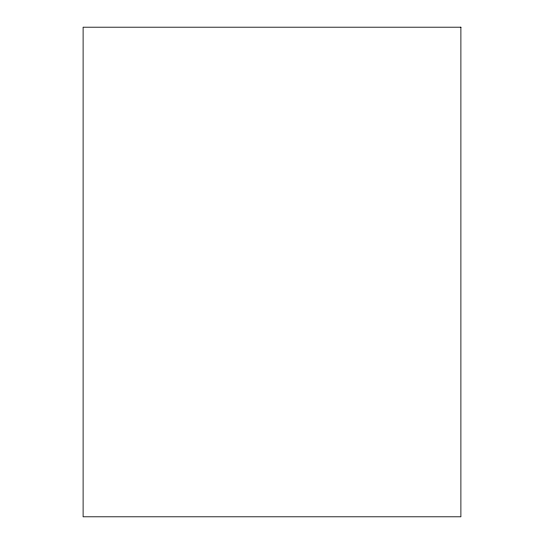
<?xml version="1.0" encoding="UTF-8"?>
<svg xmlns="http://www.w3.org/2000/svg" width="544" height="544" viewBox="0 0 544 544"><rect width="100%" height="100%" fill="white"/><g stroke="black" fill="none" stroke-linecap="round" stroke-linejoin="round"><path stroke-width="0.82" d="M460.89 27.2L83.11 27.2L83.11 516.8L460.89 516.8L460.89 27.2"/></g></svg>
